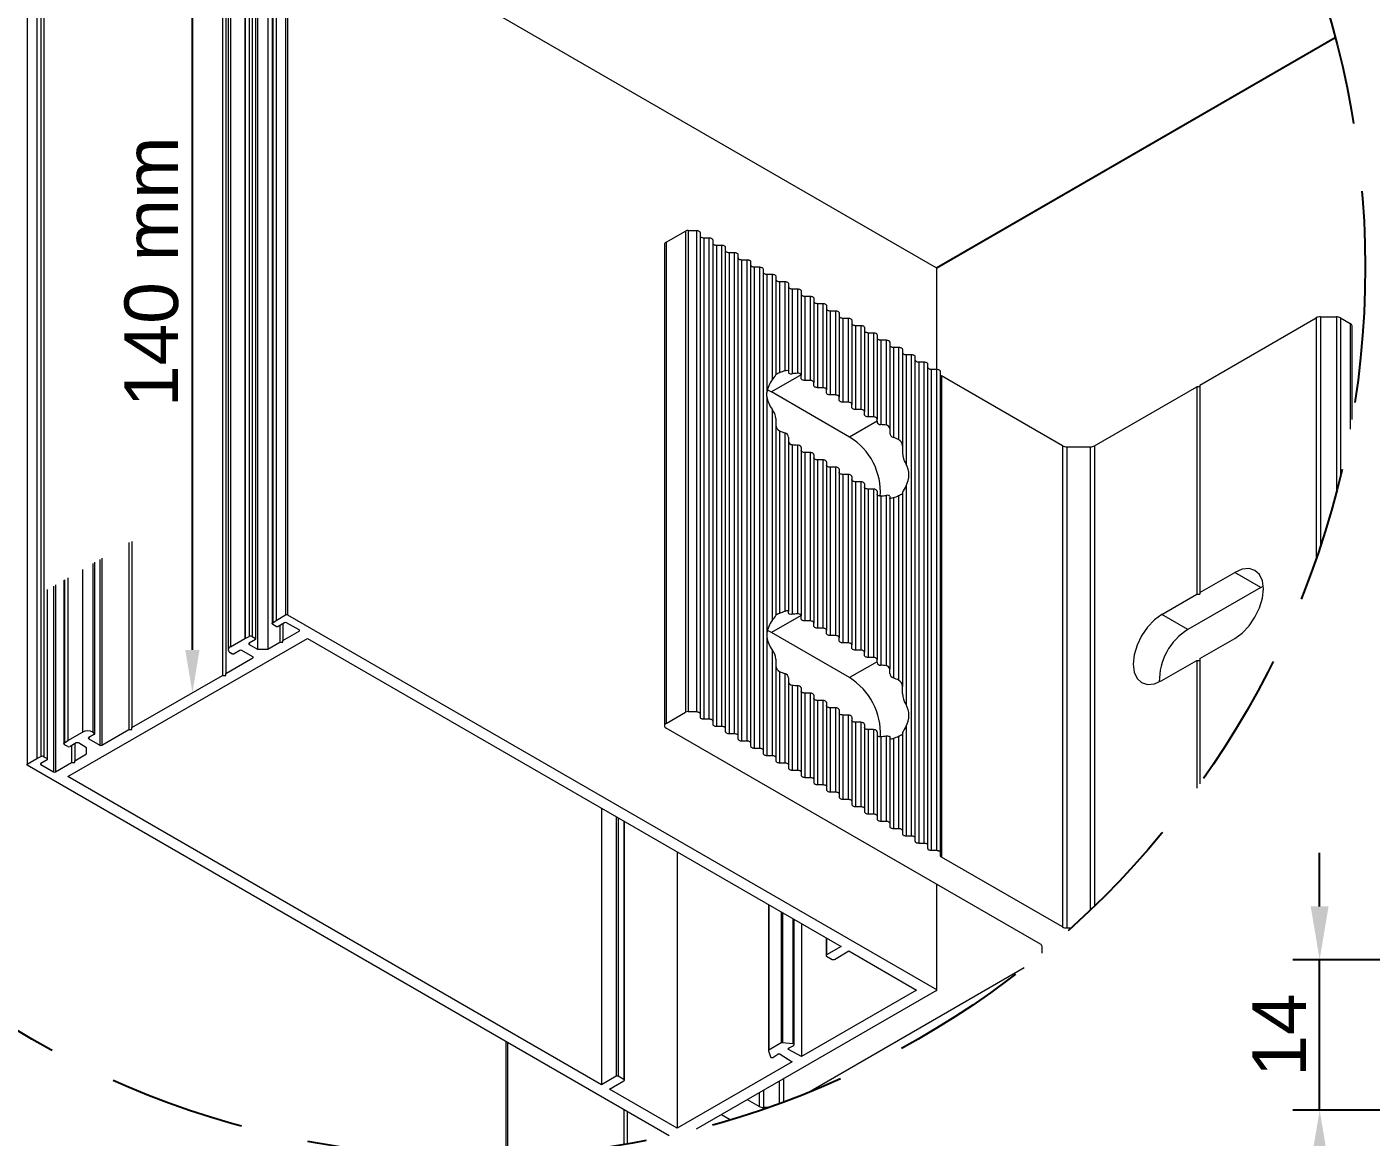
# Model space of a CAD drawing. Header units: millimetres. Extents: x 39 to 459, y 26 to 647.
# Drawn here: x 154.2 to 216.9, y 75.2 to 126.9 of the extents above; entities that cross this region are included whole.
import ezdxf

# ---------------------------------------------------------------- set-up
doc = ezdxf.new("R2010")
doc.units = ezdxf.units.MM
doc.header["$PDSIZE"] = -1
doc.linetypes.add('DASH2', pattern=[19.05, 12.7, -6.35])
doc.layers.add('ANTET', color=7, linetype='Continuous')
doc.dimstyles.new('ISO-25$0', dxfattribs={"dimtxt": 2.5, "dimasz": 2.5, "dimexe": 1.25, "dimexo": 0.625, "dimtad": 1, "dimtxsty": 'Standard', "dimcen": 2.5, "dimadec": 0, "dimazin": 0, "dimtfac": 1, "dimtmove": 0, "dimatfit": 3, "dimfxl": 1, "dimarcsym": 0})

# ---------------------------------------------------------------- blocks, each defined once
blk = doc.blocks.new('*D12')
at = {"layer": 'ANTET', "color": 0, "lineweight": -2}
for p, q in [((214.452, 85.94), (214.452, 88.44)), ((220.952, 83.44), (213.202, 83.44)), ((214.452, 76.44), (214.452, 83.44)), ((230.644, 76.44), (213.202, 76.44)), ((214.452, 73.94), (214.452, 71.44))]:
    blk.add_line(p, q, dxfattribs=at)
at = {"layer": 'ANTET', "color": 0}
for points in [[(214.035, 85.94), (214.868, 85.94), (214.452, 83.44)], [(214.868, 73.94), (214.035, 73.94), (214.452, 76.44)]]:
    blk.add_solid(points, dxfattribs=at)
at = {"layer": 'Defpoints', "color": 0}
for p in [(214.452, 83.44), (221.577, 83.44), (231.269, 76.44)]:
    blk.add_point(p, dxfattribs=at)
at = {"layer": 'ANTET', "color": 0, "insert": (212.572, 79.94), "char_height": 2.5, "attachment_point": 5, "rotation": 90}
blk.add_mtext('{\\fArial|b0|i0|c0|p0;14}', dxfattribs=at)
blk = doc.blocks.new('*D13')
at = {"layer": 'ANTET', "color": 0, "lineweight": -2}
for p, q in [((161.897, 135.123), (161.912, 135.123)), ((161.912, 97.893), (161.912, 133.123)), ((161.912, 95.893), (161.912, 95.893))]:
    blk.add_line(p, q, dxfattribs=at)
at = {"layer": 'ANTET', "color": 0}
for points in [[(162.246, 133.123), (161.579, 133.123), (161.912, 135.123)], [(161.579, 97.893), (162.246, 97.893), (161.912, 95.893)]]:
    blk.add_solid(points, dxfattribs=at)
at = {"layer": 'Defpoints', "color": 0}
for p in [(161.897, 135.123), (161.912, 135.123), (161.912, 95.893)]:
    blk.add_point(p, dxfattribs=at)
at = {"layer": 'ANTET', "color": 0, "insert": (160.011, 115.508), "char_height": 2.5, "attachment_point": 5, "rotation": 90}
blk.add_mtext('{\\fArial|b0|i0|c0|p0;140 mm}', dxfattribs=at)

msp = doc.modelspace()

# ---------------------------------------------------------------- linework, layer by layer
at = {"color": 7, "linetype": 'Continuous', "lineweight": 15}
for p, q in [((163.317, 155.525), (163.317, 96.704)), ((163.463, 155.568), (163.463, 96.788)), ((163.581, 155.602), (163.581, 97.895)), ((163.681, 155.631), (163.681, 98.035)), ((154.654, 151.849), (154.654, 92.824)), ((154.658, 151.852), (154.658, 92.827)), ((154.845, 151.957), (154.845, 92.917)), ((154.984, 152.034), (154.984, 92.914)), ((154.217, 151.598), (154.217, 92.572)), ((164.866, 98.399), (164.866, 139.77)), ((164.943, 139.813), (164.943, 97.923)), ((165.428, 139.58), (165.428, 97.923)), ((165.632, 139.321), (165.632, 99.119)), ((166.351, 133.152), (196.588, 115.7)), ((196.623, 115.697), (215.181, 126.408)), ((183.993, 116.887), (184.891, 117.405)), ((184.891, 117.405), (184.891, 94.984)), ((185.013, 117.434), (185.013, 95.013)), ((185.013, 117.434), (185.401, 117.434)), ((185.401, 117.434), (185.401, 95.013)), ((185.573, 117.335), (185.573, 94.914)), ((183.913, 116.775), (183.913, 94.353)), ((183.993, 116.887), (183.993, 94.465)), ((185.744, 117.094), (185.744, 94.672)), ((185.744, 117.094), (185.99, 117.094)), ((185.99, 117.094), (185.99, 94.672)), ((186.162, 116.995), (186.162, 94.573)), ((186.334, 116.754), (186.334, 94.332)), ((186.334, 116.754), (186.58, 116.754)), ((186.58, 116.754), (186.58, 94.332)), ((186.751, 116.655), (186.751, 94.233)), ((186.923, 116.414), (186.923, 93.992)), ((186.923, 116.414), (187.169, 116.414)), ((187.169, 116.414), (187.169, 93.992)), ((187.341, 116.315), (187.341, 93.893)), ((187.512, 116.074), (187.512, 93.652)), ((187.512, 116.074), (187.758, 116.074)), ((187.758, 116.074), (187.758, 93.652)), ((187.93, 115.975), (187.93, 93.553)), ((188.101, 115.734), (188.101, 93.312)), ((188.101, 115.734), (188.348, 115.734)), ((188.348, 115.734), (188.348, 93.312)), ((188.519, 115.635), (188.519, 93.213)), ((188.691, 115.394), (188.691, 109.885)), ((188.691, 115.394), (188.937, 115.394)), ((188.937, 115.394), (188.937, 110.471)), ((189.109, 115.294), (189.109, 110.707)), ((196.609, 110.972), (196.609, 115.694)), ((189.28, 115.053), (189.28, 110.801)), ((189.28, 115.053), (189.526, 115.053)), ((189.526, 115.053), (189.526, 110.895)), ((189.698, 114.954), (189.698, 110.897)), ((189.869, 114.713), (189.869, 110.759)), ((189.869, 114.713), (190.116, 114.713)), ((190.116, 114.713), (190.116, 110.78)), ((190.287, 114.614), (190.287, 110.69)), ((190.459, 114.373), (190.459, 110.449)), ((190.459, 114.373), (190.705, 114.373)), ((190.705, 114.373), (190.705, 110.449)), ((190.877, 114.274), (190.877, 110.35)), ((191.048, 114.033), (191.048, 110.109)), ((191.048, 114.033), (191.294, 114.033)), ((191.294, 114.033), (191.294, 110.109)), ((191.466, 113.934), (191.466, 110.01)), ((191.637, 113.693), (191.637, 109.769)), ((191.637, 113.693), (191.884, 113.693)), ((191.884, 113.693), (191.884, 109.769)), ((192.055, 113.594), (192.055, 109.67)), ((214.491, 113.414), (214.491, 102.753)), ((214.491, 113.414), (215.234, 113.414)), ((215.234, 113.414), (215.234, 105.274)), ((192.227, 113.353), (192.227, 109.429)), ((192.227, 113.353), (192.473, 113.353)), ((192.473, 113.353), (192.473, 109.429)), ((192.645, 113.254), (192.645, 109.33)), ((192.816, 113.013), (192.816, 109.089)), ((192.816, 113.013), (193.062, 113.013)), ((193.062, 113.013), (193.062, 109.089)), ((193.234, 112.914), (193.234, 108.99)), ((208.868, 110.234), (214.296, 113.367)), ((214.296, 113.367), (214.296, 102.178)), ((215.428, 113.367), (215.428, 106.049)), ((215.428, 113.367), (215.881, 113.105)), ((215.881, 113.105), (215.881, 108.182)), ((215.962, 108.63), (215.962, 112.993)), ((193.405, 112.673), (193.405, 108.749)), ((193.405, 112.673), (193.652, 112.673)), ((193.652, 112.673), (193.652, 108.749)), ((193.823, 112.573), (193.823, 108.65)), ((193.995, 112.332), (193.995, 108.391)), ((193.995, 112.332), (194.241, 112.332)), ((194.241, 112.332), (194.241, 108.364)), ((194.413, 112.233), (194.413, 108.205)), ((194.584, 111.992), (194.584, 107.792)), ((194.584, 111.992), (194.83, 111.992)), ((194.83, 111.992), (194.83, 107.688)), ((195.002, 111.893), (195.002, 107.397)), ((195.173, 111.652), (195.173, 106.552)), ((195.173, 111.652), (195.42, 111.652)), ((195.42, 111.652), (195.42, 89.23)), ((195.591, 111.553), (195.591, 89.131)), ((195.763, 111.312), (195.763, 88.89)), ((195.763, 111.312), (196.009, 111.312)), ((196.009, 111.312), (196.009, 88.89)), ((196.181, 111.213), (196.181, 88.791)), ((196.352, 110.972), (196.352, 88.55)), ((196.352, 110.972), (196.598, 110.972)), ((196.598, 110.972), (196.598, 88.55)), ((190.283, 110.711), (188.896, 109.91)), ((190.287, 110.548), (190.287, 110.69)), ((190.705, 110.449), (190.459, 110.449)), ((190.877, 110.208), (190.877, 110.35)), ((196.77, 110.873), (196.77, 88.451)), ((196.82, 110.661), (196.82, 88.239)), ((202.471, 107.399), (196.82, 110.661)), ((188.691, 109.692), (188.691, 98.674)), ((188.71, 110.003), (188.896, 109.91)), ((192.536, 107.809), (188.896, 109.91)), ((191.294, 110.109), (191.048, 110.109)), ((191.466, 109.868), (191.466, 110.01)), ((191.884, 109.769), (191.637, 109.769)), ((192.055, 109.528), (192.055, 109.67)), ((203.956, 107.399), (208.722, 110.15)), ((208.722, 110.15), (208.722, 100.481)), ((208.868, 110.15), (208.722, 110.15)), ((208.868, 110.234), (208.868, 100.565)), ((188.937, 109.105), (188.937, 99.26)), ((192.473, 109.429), (192.227, 109.429)), ((192.645, 109.188), (192.645, 109.33)), ((193.062, 109.089), (192.816, 109.089)), ((189.109, 108.671), (189.109, 99.496)), ((193.823, 108.552), (192.536, 107.809)), ((193.234, 108.848), (193.234, 108.99)), ((193.652, 108.749), (193.405, 108.749)), ((193.823, 108.552), (193.823, 108.65)), ((189.28, 108.095), (189.28, 99.59)), ((189.526, 108.001), (189.526, 99.685)), ((189.698, 107.801), (189.698, 99.686)), ((194.413, 108.205), (194.413, 108.003)), ((189.869, 107.456), (189.869, 99.548)), ((190.116, 107.435), (190.116, 99.569)), ((190.287, 107.327), (190.287, 99.48)), ((202.471, 107.399), (202.471, 84.978)), ((202.665, 107.353), (202.665, 84.931)), ((202.665, 107.353), (203.762, 107.353)), ((203.762, 107.353), (203.762, 85.756)), ((203.956, 107.399), (203.956, 85.942)), ((190.459, 107.086), (190.459, 99.238)), ((190.705, 107.086), (190.459, 107.086)), ((190.705, 107.086), (190.705, 99.238)), ((190.877, 106.987), (190.877, 99.139)), ((191.048, 106.746), (191.048, 98.898)), ((191.294, 106.746), (191.048, 106.746)), ((191.294, 106.746), (191.294, 98.898)), ((191.466, 106.647), (191.466, 98.799)), ((191.637, 106.406), (191.637, 98.558)), ((191.884, 106.406), (191.637, 106.406)), ((191.884, 106.406), (191.884, 98.558)), ((192.055, 106.307), (192.055, 98.459)), ((192.227, 106.066), (192.227, 98.218)), ((192.473, 106.066), (192.227, 106.066)), ((192.473, 106.066), (192.473, 98.218)), ((192.645, 105.967), (192.645, 98.119)), ((192.816, 105.726), (192.816, 97.878)), ((193.062, 105.726), (192.816, 105.726)), ((193.062, 105.726), (193.062, 97.878)), ((193.234, 105.627), (193.234, 97.779)), ((193.405, 105.385), (193.405, 97.538)), ((193.652, 105.385), (193.405, 105.385)), ((193.652, 105.385), (193.652, 97.538)), ((193.823, 105.286), (193.823, 97.439)), ((195.173, 105.541), (195.173, 95.341)), ((193.995, 105.063), (193.995, 97.18)), ((194.241, 105.09), (194.241, 97.153)), ((194.413, 105.051), (194.413, 96.994)), ((194.584, 104.981), (194.584, 96.581)), ((194.83, 105.086), (194.83, 96.477)), ((195.002, 105.178), (195.002, 96.187)), ((158.949, 102.891), (158.949, 94.183)), ((159.095, 102.947), (159.095, 94.267)), ((156.789, 101.644), (156.789, 94.057)), ((157.367, 93.987), (157.367, 101.978)), ((208.868, 100.565), (210.494, 101.503)), ((211.707, 100.803), (210.494, 101.503)), ((155.527, 100.916), (155.527, 92.208)), ((155.925, 101.145), (155.925, 93.516)), ((155.949, 101.159), (155.949, 93.554)), ((156.106, 101.25), (156.106, 93.662)), ((156.11, 101.252), (156.11, 93.665)), ((155.139, 100.692), (155.139, 92.824)), ((155.159, 92.796), (155.159, 100.703)), ((155.43, 100.86), (155.43, 92.208)), ((207.096, 99.542), (208.722, 100.481)), ((211.707, 100.803), (208.31, 98.842)), ((208.722, 100.481), (208.868, 100.481)), ((208.868, 100.565), (208.868, 100.481)), ((211.707, 100.803), (211.824, 100.864)), ((165.656, 99.157), (165.813, 99.265)), ((165.817, 98.987), (165.662, 99.077)), ((165.817, 99.267), (166.254, 99.519)), ((166.205, 99.155), (165.914, 98.987)), ((165.987, 99.029), (165.987, 98.245)), ((166.132, 99.113), (166.132, 98.329)), ((166.885, 98.819), (166.302, 99.155)), ((166.351, 99.519), (196.588, 82.068)), ((190.283, 99.5), (188.896, 98.699)), ((190.287, 99.338), (190.287, 99.48)), ((190.705, 99.238), (190.459, 99.238)), ((190.877, 98.997), (190.877, 99.139)), ((208.31, 98.842), (207.096, 99.542)), ((156.11, 91.984), (167.273, 98.427)), ((163.681, 98.035), (164.361, 98.427)), ((164.365, 98.429), (164.552, 98.52)), ((164.846, 98.371), (164.555, 98.203)), ((164.691, 98.516), (164.846, 98.427)), ((166.132, 98.329), (166.885, 98.763)), ((167.273, 98.427), (192.147, 84.071)), ((188.691, 98.481), (188.691, 92.972)), ((188.896, 98.699), (188.71, 98.792)), ((192.536, 96.598), (188.896, 98.699)), ((191.294, 98.898), (191.048, 98.898)), ((191.466, 98.657), (191.466, 98.799)), ((191.884, 98.558), (191.637, 98.558)), ((192.055, 98.317), (192.055, 98.459)), ((208.868, 97.482), (210.494, 98.42)), ((163.754, 97.713), (163.681, 97.755)), ((164.118, 97.867), (163.851, 97.713)), ((164.725, 97.572), (164.215, 97.867)), ((164.555, 98.147), (164.943, 97.923)), ((164.943, 97.923), (165.428, 97.923)), ((165.428, 97.923), (165.987, 98.245)), ((165.987, 98.245), (166.132, 98.245)), ((166.132, 98.245), (166.132, 98.329)), ((188.937, 97.894), (188.937, 92.972)), ((192.473, 98.218), (192.227, 98.218)), ((192.645, 97.977), (192.645, 98.119)), ((193.062, 97.878), (192.816, 97.878)), ((193.234, 97.637), (193.234, 97.779)), ((163.463, 96.788), (164.725, 97.516)), ((189.109, 97.46), (189.109, 92.873)), ((193.823, 97.341), (192.536, 96.598)), ((193.652, 97.538), (193.405, 97.538)), ((193.823, 97.341), (193.823, 97.439)), ((207.096, 96.459), (208.722, 97.398)), ((208.722, 97.398), (208.722, 91.451)), ((208.722, 97.398), (208.868, 97.398)), ((208.868, 97.482), (208.868, 91.654)), ((159.095, 94.267), (163.317, 96.704)), ((163.317, 96.704), (163.463, 96.704)), ((163.463, 96.704), (163.463, 96.788)), ((189.28, 96.884), (189.28, 92.632)), ((189.526, 96.79), (189.526, 92.632)), ((189.698, 96.591), (189.698, 92.533)), ((194.413, 96.792), (194.413, 96.994)), ((189.869, 96.246), (189.869, 92.292)), ((190.116, 96.225), (190.116, 92.292)), ((190.287, 96.116), (190.287, 92.193)), ((190.459, 95.875), (190.459, 91.951)), ((190.705, 95.875), (190.459, 95.875)), ((190.705, 95.875), (190.705, 91.951)), ((190.877, 95.776), (190.877, 91.852)), ((191.048, 95.535), (191.048, 91.611)), ((191.294, 95.535), (191.048, 95.535)), ((191.294, 95.535), (191.294, 91.611)), ((191.466, 95.436), (191.466, 91.512)), ((183.993, 94.465), (184.891, 94.984)), ((185.013, 95.013), (185.401, 95.013)), ((185.573, 94.914), (185.573, 94.771)), ((185.744, 94.672), (185.99, 94.672)), ((191.637, 95.195), (191.637, 91.271)), ((191.884, 95.195), (191.637, 95.195)), ((191.884, 95.195), (191.884, 91.271)), ((192.055, 95.096), (192.055, 91.172)), ((192.227, 94.855), (192.227, 90.931)), ((192.473, 94.855), (192.227, 94.855)), ((192.473, 94.855), (192.473, 90.931)), ((192.645, 94.756), (192.645, 90.832)), ((156.11, 93.665), (156.789, 94.057)), ((157.274, 94.057), (157.347, 94.015)), ((157.687, 93.455), (158.949, 94.183)), ((158.949, 94.183), (159.095, 94.183)), ((159.095, 94.183), (159.095, 94.267)), ((201.434, 84.175), (183.993, 94.241)), ((186.162, 94.573), (186.162, 94.431)), ((186.334, 94.332), (186.58, 94.332)), ((186.751, 94.233), (186.751, 94.091)), ((186.923, 93.992), (187.169, 93.992)), ((192.816, 94.515), (192.816, 90.591)), ((193.062, 94.515), (192.816, 94.515)), ((193.062, 94.515), (193.062, 90.591)), ((193.234, 94.416), (193.234, 90.492)), ((193.405, 94.175), (193.405, 90.251)), ((193.652, 94.175), (193.405, 94.175)), ((193.652, 94.175), (193.652, 90.251)), ((193.823, 94.076), (193.823, 90.152)), ((195.173, 94.33), (195.173, 89.23)), ((155.949, 93.554), (156.106, 93.662)), ((156.11, 93.385), (155.955, 93.474)), ((156.498, 93.553), (156.207, 93.385)), ((156.279, 93.427), (156.279, 92.642)), ((156.425, 93.511), (156.425, 92.726)), ((156.983, 93.329), (156.595, 93.553)), ((157.347, 93.959), (157.08, 93.805)), ((157.08, 93.749), (157.59, 93.455)), ((187.341, 93.893), (187.341, 93.751)), ((187.512, 93.652), (187.758, 93.652)), ((187.93, 93.553), (187.93, 93.411)), ((193.995, 93.852), (193.995, 89.911)), ((194.241, 93.879), (194.241, 89.911)), ((194.413, 93.84), (194.413, 89.812)), ((194.584, 93.77), (194.584, 89.571)), ((194.83, 93.875), (194.83, 89.571)), ((195.002, 93.967), (195.002, 89.472)), ((154.217, 92.572), (154.654, 92.824)), ((154.658, 92.827), (154.845, 92.917)), ((155.139, 92.768), (154.848, 92.6)), ((154.984, 92.914), (155.139, 92.824)), ((156.425, 92.726), (156.983, 93.049)), ((156.983, 93.049), (156.983, 93.329)), ((188.101, 93.312), (188.348, 93.312)), ((188.519, 93.213), (188.519, 93.071)), ((188.691, 92.972), (188.937, 92.972)), ((189.109, 92.873), (189.109, 92.731)), ((184.134, 75.249), (154.217, 92.516)), ((154.848, 92.544), (155.43, 92.208)), ((155.527, 92.208), (156.279, 92.642)), ((156.279, 92.642), (156.425, 92.642)), ((156.425, 92.642), (156.425, 92.726)), ((189.28, 92.632), (189.526, 92.632)), ((189.698, 92.533), (189.698, 92.391)), ((189.869, 92.292), (190.116, 92.292)), ((190.287, 92.193), (190.287, 92.05)), ((180.984, 77.628), (156.11, 91.984)), ((190.459, 91.951), (190.705, 91.951)), ((190.877, 91.852), (190.877, 91.71)), ((191.048, 91.611), (191.294, 91.611)), ((191.466, 91.512), (191.466, 91.37)), ((191.637, 91.271), (191.884, 91.271)), ((192.055, 91.172), (192.055, 91.03)), ((192.227, 90.931), (192.473, 90.931)), ((180.984, 90.513), (180.984, 77.628)), ((192.645, 90.832), (192.645, 90.69)), ((192.816, 90.591), (193.062, 90.591)), ((193.234, 90.492), (193.234, 90.35)), ((193.405, 90.251), (193.652, 90.251)), ((182.048, 77.838), (182.048, 89.9)), ((193.823, 90.152), (193.823, 90.01)), ((193.995, 89.911), (194.241, 89.911)), ((194.413, 89.812), (194.413, 89.67)), ((194.584, 89.571), (194.83, 89.571)), ((195.002, 89.472), (195.002, 89.329)), ((195.173, 89.23), (195.42, 89.23)), ((195.591, 89.131), (195.591, 88.989)), ((184.503, 88.483), (184.503, 75.597)), ((195.763, 88.89), (196.009, 88.89)), ((196.181, 88.791), (196.181, 88.649)), ((196.352, 88.55), (196.598, 88.55)), ((196.77, 88.451), (196.77, 88.309)), ((202.471, 84.978), (196.82, 88.239)), ((196.609, 82.04), (196.609, 86.961)), ((188.756, 86.028), (188.756, 79.212)), ((189.959, 79.491), (189.959, 85.334)), ((190.299, 85.137), (190.299, 78.942)), ((202.665, 84.931), (202.874, 84.931)), ((191.448, 84.474), (191.448, 83.65)), ((192.147, 84.071), (191.468, 83.678)), ((201.515, 83.757), (201.515, 84.063)), ((191.468, 83.622), (191.735, 83.468)), ((191.832, 83.468), (192.511, 83.861)), ((192.511, 83.861), (195.666, 82.04)), ((190.55, 77.24), (200.686, 83.09)), ((196.588, 82.012), (185.396, 75.552)), ((195.666, 82.04), (190.299, 78.942)), ((176.519, 79.645), (176.519, 74.276)), ((189.354, 79.573), (188.776, 79.24)), ((189.904, 79.529), (189.416, 79.584)), ((188.758, 79.204), (188.852, 78.923)), ((188.97, 78.903), (189.201, 79.046)), ((189.301, 79.046), (189.87, 78.694)), ((189.69, 79.328), (189.937, 79.462)), ((190.299, 78.942), (189.69, 79.27)), ((189.87, 78.694), (184.503, 75.597)), ((181.664, 78.02), (180.984, 77.628)), ((181.348, 77.418), (182.028, 77.81)), ((182.028, 77.866), (181.761, 78.02)), ((184.503, 75.597), (181.348, 77.418)), ((182.028, 76.465), (182.028, 74.836)), ((188.33, 76.612), (187.781, 76.929)), ((188.751, 76.566), (188.524, 76.566)), ((182.173, 76.381), (182.173, 74.861)), ((186.94, 76.014), (186.568, 76.228))]:
    msp.add_line(p, q, dxfattribs=at)
at = {"color": 8, "linetype": 'Continuous', "lineweight": 15}
for p, q in [((164.361, 140.466), (164.361, 98.427)), ((164.365, 140.464), (164.365, 98.429)), ((164.552, 140.214), (164.552, 98.52)), ((164.691, 139.973), (164.691, 98.516)), ((164.846, 139.77), (164.846, 98.427)), ((165.656, 139.328), (165.656, 99.157)), ((165.813, 139.36), (165.813, 99.265)), ((165.817, 139.356), (165.817, 99.267)), ((166.254, 139.061), (166.254, 99.519)), ((166.351, 133.152), (166.351, 99.519)), ((215.176, 126.428), (196.588, 115.7)), ((196.588, 115.7), (196.588, 110.972)), ((157.687, 102.162), (157.687, 93.455)), ((157.274, 101.924), (157.274, 94.057)), ((157.347, 101.966), (157.347, 94.015)), ((157.59, 102.106), (157.59, 93.455)), ((166.885, 98.819), (166.885, 98.763)), ((164.555, 98.203), (164.555, 98.147)), ((164.725, 97.572), (164.725, 97.516)), ((157.08, 93.805), (157.08, 93.749)), ((154.848, 92.6), (154.848, 92.544)), ((181.664, 90.121), (181.664, 78.02)), ((181.761, 90.065), (181.761, 78.02)), ((182.028, 89.911), (182.028, 77.866)), ((196.588, 86.972), (196.588, 82.068)), ((188.776, 86.016), (188.776, 79.24)), ((189.354, 85.683), (189.354, 79.573)), ((189.416, 85.647), (189.416, 79.584)), ((189.904, 85.366), (189.904, 79.529)), ((191.468, 84.463), (191.468, 83.678)), ((176.599, 79.598), (176.599, 74.278)), ((189.69, 79.328), (189.69, 79.27)), ((189.267, 77.786), (189.267, 76.75)), ((189.461, 77.898), (189.461, 76.821)), ((188.33, 77.245), (188.33, 76.612)), ((188.524, 77.357), (188.524, 76.566)), ((186.94, 76.014), (186.94, 75.98))]:
    msp.add_line(p, q, dxfattribs=at)
at = {"color": 7, "linetype": 'Continuous', "lineweight": 15, "flags": 128}
for points in [[(185.401, 117.434), (185.434, 117.432), (185.467, 117.427), (185.496, 117.418), (185.522, 117.405), (185.544, 117.39), (185.56, 117.373), (185.569, 117.355), (185.573, 117.335)], [(185.573, 117.193), (185.576, 117.174), (185.586, 117.155), (185.601, 117.138), (185.623, 117.123), (185.649, 117.111), (185.678, 117.102), (185.711, 117.096), (185.744, 117.094)], [(185.99, 117.094), (186.024, 117.092), (186.056, 117.087), (186.086, 117.077), (186.112, 117.065), (186.133, 117.05), (186.149, 117.033), (186.159, 117.014), (186.162, 116.995)], [(186.162, 116.853), (186.165, 116.834), (186.175, 116.815), (186.191, 116.798), (186.212, 116.783), (186.238, 116.771), (186.268, 116.762), (186.3, 116.756), (186.334, 116.754)], [(186.58, 116.754), (186.613, 116.752), (186.645, 116.747), (186.675, 116.737), (186.701, 116.725), (186.722, 116.71), (186.738, 116.693), (186.748, 116.674), (186.751, 116.655)], [(186.751, 116.513), (186.755, 116.494), (186.764, 116.475), (186.78, 116.458), (186.801, 116.443), (186.828, 116.431), (186.857, 116.421), (186.889, 116.416), (186.923, 116.414)], [(187.169, 116.414), (187.202, 116.412), (187.235, 116.406), (187.264, 116.397), (187.29, 116.385), (187.312, 116.37), (187.328, 116.353), (187.337, 116.334), (187.341, 116.315)], [(187.341, 116.173), (187.344, 116.154), (187.354, 116.135), (187.369, 116.118), (187.391, 116.103), (187.417, 116.09), (187.447, 116.081), (187.479, 116.076), (187.512, 116.074)], [(187.758, 116.074), (187.792, 116.072), (187.824, 116.066), (187.854, 116.057), (187.88, 116.045), (187.901, 116.03), (187.917, 116.013), (187.927, 115.994), (187.93, 115.975)], [(187.93, 115.833), (187.933, 115.813), (187.943, 115.795), (187.959, 115.778), (187.98, 115.763), (188.006, 115.75), (188.036, 115.741), (188.068, 115.736), (188.101, 115.734)], [(188.348, 115.734), (188.381, 115.732), (188.413, 115.726), (188.443, 115.717), (188.469, 115.705), (188.49, 115.69), (188.506, 115.673), (188.516, 115.654), (188.519, 115.635)], [(188.519, 115.493), (188.522, 115.473), (188.532, 115.455), (188.548, 115.438), (188.569, 115.423), (188.595, 115.41), (188.625, 115.401), (188.657, 115.395), (188.691, 115.394)], [(188.937, 115.394), (188.97, 115.392), (189.003, 115.386), (189.032, 115.377), (189.058, 115.365), (189.08, 115.35), (189.095, 115.332), (189.105, 115.314), (189.109, 115.294)], [(189.109, 115.152), (189.112, 115.133), (189.122, 115.115), (189.137, 115.097), (189.159, 115.082), (189.185, 115.07), (189.214, 115.061), (189.247, 115.055), (189.28, 115.053)], [(189.526, 115.053), (189.56, 115.052), (189.592, 115.046), (189.622, 115.037), (189.648, 115.024), (189.669, 115.009), (189.685, 114.992), (189.695, 114.974), (189.698, 114.954)], [(189.698, 114.812), (189.701, 114.793), (189.711, 114.774), (189.727, 114.757), (189.748, 114.742), (189.774, 114.73), (189.804, 114.721), (189.836, 114.715), (189.869, 114.713)], [(190.116, 114.713), (190.149, 114.711), (190.181, 114.706), (190.211, 114.697), (190.237, 114.684), (190.258, 114.669), (190.274, 114.652), (190.284, 114.634), (190.287, 114.614)], [(190.287, 114.472), (190.291, 114.453), (190.3, 114.434), (190.316, 114.417), (190.337, 114.402), (190.363, 114.39), (190.393, 114.381), (190.425, 114.375), (190.459, 114.373)], [(190.705, 114.373), (190.738, 114.371), (190.771, 114.366), (190.8, 114.356), (190.826, 114.344), (190.848, 114.329), (190.863, 114.312), (190.873, 114.293), (190.877, 114.274)], [(190.877, 114.132), (190.88, 114.113), (190.89, 114.094), (190.905, 114.077), (190.927, 114.062), (190.953, 114.05), (190.982, 114.041), (191.015, 114.035), (191.048, 114.033)], [(191.294, 114.033), (191.328, 114.031), (191.36, 114.025), (191.39, 114.016), (191.416, 114.004), (191.437, 113.989), (191.453, 113.972), (191.463, 113.953), (191.466, 113.934)], [(191.466, 113.792), (191.469, 113.773), (191.479, 113.754), (191.495, 113.737), (191.516, 113.722), (191.542, 113.71), (191.572, 113.7), (191.604, 113.695), (191.637, 113.693)], [(191.884, 113.693), (191.917, 113.691), (191.949, 113.685), (191.979, 113.676), (192.005, 113.664), (192.026, 113.649), (192.042, 113.632), (192.052, 113.613), (192.055, 113.594)], [(192.055, 113.452), (192.058, 113.432), (192.068, 113.414), (192.084, 113.397), (192.105, 113.382), (192.131, 113.369), (192.161, 113.36), (192.193, 113.355), (192.227, 113.353)], [(192.473, 113.353), (192.506, 113.351), (192.539, 113.345), (192.568, 113.336), (192.594, 113.324), (192.616, 113.309), (192.631, 113.292), (192.641, 113.273), (192.645, 113.254)], [(192.645, 113.112), (192.648, 113.092), (192.658, 113.074), (192.673, 113.057), (192.695, 113.042), (192.721, 113.029), (192.75, 113.02), (192.783, 113.015), (192.816, 113.013)], [(193.062, 113.013), (193.096, 113.011), (193.128, 113.005), (193.158, 112.996), (193.184, 112.984), (193.205, 112.969), (193.221, 112.952), (193.231, 112.933), (193.234, 112.914)], [(193.234, 112.772), (193.237, 112.752), (193.247, 112.734), (193.263, 112.717), (193.284, 112.702), (193.31, 112.689), (193.34, 112.68), (193.372, 112.674), (193.405, 112.673)], [(193.652, 112.673), (193.685, 112.671), (193.717, 112.665), (193.747, 112.656), (193.773, 112.644), (193.794, 112.628), (193.81, 112.611), (193.82, 112.593), (193.823, 112.573)], [(193.823, 112.431), (193.826, 112.412), (193.836, 112.394), (193.852, 112.376), (193.873, 112.361), (193.899, 112.349), (193.929, 112.34), (193.961, 112.334), (193.995, 112.332)], [(194.241, 112.332), (194.274, 112.33), (194.307, 112.325), (194.336, 112.316), (194.362, 112.303), (194.384, 112.288), (194.399, 112.271), (194.409, 112.253), (194.413, 112.233)], [(194.413, 112.091), (194.416, 112.072), (194.426, 112.053), (194.441, 112.036), (194.463, 112.021), (194.489, 112.009), (194.518, 112), (194.551, 111.994), (194.584, 111.992)], [(194.83, 111.992), (194.864, 111.99), (194.896, 111.985), (194.926, 111.976), (194.952, 111.963), (194.973, 111.948), (194.989, 111.931), (194.999, 111.913), (195.002, 111.893)], [(195.002, 111.751), (195.005, 111.732), (195.015, 111.713), (195.031, 111.696), (195.052, 111.681), (195.078, 111.669), (195.108, 111.66), (195.14, 111.654), (195.173, 111.652)], [(195.42, 111.652), (195.453, 111.65), (195.485, 111.645), (195.515, 111.635), (195.541, 111.623), (195.562, 111.608), (195.578, 111.591), (195.588, 111.572), (195.591, 111.553)], [(189.526, 110.895), (189.531, 110.897), (189.584, 110.912), (189.637, 110.92), (189.678, 110.917), (189.697, 110.902), (189.698, 110.897)], [(195.591, 111.411), (195.594, 111.392), (195.604, 111.373), (195.62, 111.356), (195.641, 111.341), (195.667, 111.329), (195.697, 111.32), (195.729, 111.314), (195.763, 111.312)], [(196.009, 111.312), (196.042, 111.31), (196.075, 111.304), (196.104, 111.295), (196.13, 111.283), (196.152, 111.268), (196.167, 111.251), (196.177, 111.232), (196.181, 111.213)], [(196.181, 111.071), (196.184, 111.052), (196.194, 111.033), (196.209, 111.016), (196.231, 111.001), (196.257, 110.989), (196.286, 110.979), (196.319, 110.974), (196.352, 110.972)], [(196.598, 110.972), (196.632, 110.97), (196.664, 110.964), (196.694, 110.955), (196.72, 110.943), (196.741, 110.928), (196.757, 110.911), (196.767, 110.892), (196.77, 110.873)], [(189.698, 110.897), (189.698, 110.869), (189.698, 110.839), (189.698, 110.807)], [(189.698, 110.807), (189.698, 110.802), (189.713, 110.782), (189.746, 110.767), (189.794, 110.758), (189.851, 110.758), (189.869, 110.759)], [(190.459, 110.449), (190.425, 110.451), (190.393, 110.457), (190.363, 110.466), (190.337, 110.478), (190.316, 110.493), (190.3, 110.51), (190.291, 110.529), (190.287, 110.548)], [(190.877, 110.35), (190.873, 110.37), (190.863, 110.388), (190.848, 110.405), (190.826, 110.42), (190.8, 110.433), (190.771, 110.442), (190.738, 110.447), (190.705, 110.449)], [(188.691, 109.692), (188.687, 109.839), (188.691, 109.885)], [(191.048, 110.109), (191.015, 110.111), (190.982, 110.117), (190.953, 110.126), (190.927, 110.138), (190.905, 110.153), (190.89, 110.17), (190.88, 110.189), (190.877, 110.208)], [(191.466, 110.01), (191.463, 110.029), (191.453, 110.048), (191.437, 110.065), (191.416, 110.08), (191.39, 110.093), (191.36, 110.102), (191.328, 110.107), (191.294, 110.109)], [(191.637, 109.769), (191.604, 109.771), (191.572, 109.777), (191.542, 109.786), (191.516, 109.798), (191.495, 109.813), (191.479, 109.83), (191.469, 109.849), (191.466, 109.868)], [(192.055, 109.67), (192.052, 109.689), (192.042, 109.708), (192.026, 109.725), (192.005, 109.74), (191.979, 109.752), (191.949, 109.762), (191.917, 109.767), (191.884, 109.769)], [(192.227, 109.429), (192.193, 109.431), (192.161, 109.436), (192.131, 109.446), (192.105, 109.458), (192.084, 109.473), (192.068, 109.49), (192.058, 109.509), (192.055, 109.528)], [(192.645, 109.33), (192.641, 109.349), (192.631, 109.368), (192.616, 109.385), (192.594, 109.4), (192.568, 109.412), (192.539, 109.421), (192.506, 109.427), (192.473, 109.429)], [(192.816, 109.089), (192.783, 109.091), (192.75, 109.096), (192.721, 109.106), (192.695, 109.118), (192.673, 109.133), (192.658, 109.15), (192.648, 109.169), (192.645, 109.188)], [(193.234, 108.99), (193.231, 109.009), (193.221, 109.028), (193.205, 109.045), (193.184, 109.06), (193.158, 109.072), (193.128, 109.081), (193.096, 109.087), (193.062, 109.089)], [(193.405, 108.749), (193.372, 108.751), (193.34, 108.756), (193.31, 108.765), (193.284, 108.778), (193.263, 108.793), (193.247, 108.81), (193.237, 108.828), (193.234, 108.848)], [(193.823, 108.65), (193.82, 108.669), (193.81, 108.688), (193.794, 108.705), (193.773, 108.72), (193.747, 108.732), (193.717, 108.741), (193.685, 108.747), (193.652, 108.749)], [(193.823, 108.552), (193.823, 108.53), (193.823, 108.507)], [(190.459, 107.086), (190.425, 107.088), (190.393, 107.094), (190.363, 107.103), (190.337, 107.115), (190.316, 107.13), (190.3, 107.147), (190.291, 107.166), (190.287, 107.185)], [(195.002, 107.397), (195.002, 107.287), (195.002, 107.178), (195.002, 107.069)], [(190.877, 106.987), (190.873, 107.006), (190.863, 107.025), (190.848, 107.042), (190.826, 107.057), (190.8, 107.069), (190.771, 107.079), (190.738, 107.084), (190.705, 107.086)], [(191.048, 106.746), (191.015, 106.748), (190.982, 106.754), (190.953, 106.763), (190.927, 106.775), (190.905, 106.79), (190.89, 106.807), (190.88, 106.826), (190.877, 106.845)], [(191.466, 106.647), (191.463, 106.666), (191.453, 106.685), (191.437, 106.702), (191.416, 106.717), (191.39, 106.729), (191.36, 106.738), (191.328, 106.744), (191.294, 106.746)], [(191.637, 106.406), (191.604, 106.408), (191.572, 106.413), (191.542, 106.423), (191.516, 106.435), (191.495, 106.45), (191.479, 106.467), (191.469, 106.486), (191.466, 106.505)], [(192.055, 106.307), (192.052, 106.326), (192.042, 106.345), (192.026, 106.362), (192.005, 106.377), (191.979, 106.389), (191.949, 106.398), (191.917, 106.404), (191.884, 106.406)], [(192.227, 106.066), (192.193, 106.068), (192.161, 106.073), (192.131, 106.082), (192.105, 106.095), (192.084, 106.11), (192.068, 106.127), (192.058, 106.145), (192.055, 106.165)], [(192.645, 105.967), (192.641, 105.986), (192.631, 106.005), (192.616, 106.022), (192.594, 106.037), (192.568, 106.049), (192.539, 106.058), (192.506, 106.064), (192.473, 106.066)], [(192.816, 105.726), (192.783, 105.727), (192.75, 105.733), (192.721, 105.742), (192.695, 105.755), (192.673, 105.77), (192.658, 105.787), (192.648, 105.805), (192.645, 105.825)], [(193.234, 105.627), (193.231, 105.646), (193.221, 105.664), (193.205, 105.682), (193.184, 105.697), (193.158, 105.709), (193.128, 105.718), (193.096, 105.724), (193.062, 105.726)], [(193.405, 105.385), (193.372, 105.387), (193.34, 105.393), (193.31, 105.402), (193.284, 105.414), (193.263, 105.429), (193.247, 105.447), (193.237, 105.465), (193.234, 105.484)], [(193.823, 105.286), (193.82, 105.306), (193.81, 105.324), (193.794, 105.341), (193.773, 105.356), (193.747, 105.369), (193.717, 105.378), (193.685, 105.384), (193.652, 105.385)], [(193.995, 105.063), (193.958, 105.062), (193.904, 105.069), (193.861, 105.087), (193.833, 105.114), (193.823, 105.145)], [(194.413, 105.051), (194.41, 105.061), (194.391, 105.078), (194.353, 105.089), (194.301, 105.094), (194.242, 105.09), (194.241, 105.09)], [(194.584, 104.981), (194.57, 104.976), (194.516, 104.959), (194.464, 104.95), (194.426, 104.953), (194.413, 104.968), (194.413, 104.969)], [(210.494, 98.42), (210.839, 98.672), (211.161, 99.012), (211.438, 99.416), (211.65, 99.858), (211.783, 100.307), (211.829, 100.732), (211.783, 101.105), (211.65, 101.4), (211.438, 101.596), (211.161, 101.682), (210.839, 101.65), (210.494, 101.503)], [(189.698, 99.686), (189.696, 99.694), (189.678, 99.706), (189.643, 99.71), (189.591, 99.703), (189.526, 99.685)], [(189.698, 99.597), (189.698, 99.628), (189.698, 99.658), (189.698, 99.686)], [(165.662, 99.077), (165.65, 99.085), (165.64, 99.095), (165.634, 99.105), (165.632, 99.116), (165.633, 99.127), (165.637, 99.138), (165.645, 99.148), (165.656, 99.157)], [(189.28, 99.59), (189.27, 99.586), (189.219, 99.565), (189.169, 99.545), (189.128, 99.527), (189.109, 99.518), (189.109, 99.518)], [(189.869, 99.548), (189.834, 99.546), (189.781, 99.549), (189.737, 99.559), (189.708, 99.575), (189.698, 99.597)], [(190.459, 99.238), (190.425, 99.24), (190.393, 99.246), (190.363, 99.255), (190.337, 99.267), (190.316, 99.283), (190.3, 99.3), (190.291, 99.318), (190.287, 99.338)], [(190.877, 99.139), (190.873, 99.159), (190.863, 99.177), (190.848, 99.194), (190.826, 99.209), (190.8, 99.222), (190.771, 99.231), (190.738, 99.237), (190.705, 99.238)], [(191.048, 98.898), (191.015, 98.9), (190.982, 98.906), (190.953, 98.915), (190.927, 98.927), (190.905, 98.942), (190.89, 98.96), (190.88, 98.978), (190.877, 98.997)], [(207.096, 99.542), (206.751, 99.29), (206.429, 98.951), (206.153, 98.546), (205.941, 98.104), (205.807, 97.656), (205.762, 97.231), (205.807, 96.858), (205.941, 96.563), (206.153, 96.366), (206.429, 96.281), (206.751, 96.313), (207.096, 96.459)], [(188.691, 98.674), (188.689, 98.65), (188.691, 98.481)], [(191.466, 98.799), (191.463, 98.819), (191.453, 98.837), (191.437, 98.854), (191.416, 98.869), (191.39, 98.882), (191.36, 98.891), (191.328, 98.896), (191.294, 98.898)], [(191.637, 98.558), (191.604, 98.56), (191.572, 98.566), (191.542, 98.575), (191.516, 98.587), (191.495, 98.602), (191.479, 98.619), (191.469, 98.638), (191.466, 98.657)], [(192.055, 98.459), (192.052, 98.479), (192.042, 98.497), (192.026, 98.514), (192.005, 98.529), (191.979, 98.542), (191.949, 98.551), (191.917, 98.556), (191.884, 98.558)], [(192.227, 98.218), (192.193, 98.22), (192.161, 98.226), (192.131, 98.235), (192.105, 98.247), (192.084, 98.262), (192.068, 98.279), (192.058, 98.298), (192.055, 98.317)], [(192.645, 98.119), (192.641, 98.138), (192.631, 98.157), (192.616, 98.174), (192.594, 98.189), (192.568, 98.201), (192.539, 98.211), (192.506, 98.216), (192.473, 98.218)], [(192.816, 97.878), (192.783, 97.88), (192.75, 97.886), (192.721, 97.895), (192.695, 97.907), (192.673, 97.922), (192.658, 97.939), (192.648, 97.958), (192.645, 97.977)], [(193.234, 97.779), (193.231, 97.798), (193.221, 97.817), (193.205, 97.834), (193.184, 97.849), (193.158, 97.861), (193.128, 97.87), (193.096, 97.876), (193.062, 97.878)], [(193.405, 97.538), (193.372, 97.54), (193.34, 97.545), (193.31, 97.555), (193.284, 97.567), (193.263, 97.582), (193.247, 97.599), (193.237, 97.618), (193.234, 97.637)], [(193.823, 97.439), (193.82, 97.458), (193.81, 97.477), (193.794, 97.494), (193.773, 97.509), (193.747, 97.521), (193.717, 97.53), (193.685, 97.536), (193.652, 97.538)], [(193.823, 97.296), (193.823, 97.319), (193.823, 97.341)], [(190.459, 95.875), (190.425, 95.877), (190.393, 95.883), (190.363, 95.892), (190.337, 95.904), (190.316, 95.919), (190.3, 95.936), (190.291, 95.955), (190.287, 95.974)], [(190.877, 95.776), (190.873, 95.796), (190.863, 95.814), (190.848, 95.831), (190.826, 95.846), (190.8, 95.859), (190.771, 95.868), (190.738, 95.873), (190.705, 95.875)], [(195.002, 95.858), (195.002, 95.967), (195.002, 96.076), (195.002, 96.187)], [(191.048, 95.535), (191.015, 95.537), (190.982, 95.543), (190.953, 95.552), (190.927, 95.564), (190.905, 95.579), (190.89, 95.596), (190.88, 95.615), (190.877, 95.634)], [(191.466, 95.436), (191.463, 95.455), (191.453, 95.474), (191.437, 95.491), (191.416, 95.506), (191.39, 95.518), (191.36, 95.528), (191.328, 95.533), (191.294, 95.535)], [(191.637, 95.195), (191.604, 95.197), (191.572, 95.203), (191.542, 95.212), (191.516, 95.224), (191.495, 95.239), (191.479, 95.256), (191.469, 95.275), (191.466, 95.294)], [(185.401, 95.013), (185.434, 95.011), (185.467, 95.005), (185.496, 94.996), (185.522, 94.984), (185.544, 94.969), (185.56, 94.951), (185.569, 94.933), (185.573, 94.914)], [(185.573, 94.771), (185.576, 94.752), (185.586, 94.734), (185.601, 94.716), (185.623, 94.701), (185.649, 94.689), (185.678, 94.68), (185.711, 94.674), (185.744, 94.672)], [(185.99, 94.672), (186.024, 94.671), (186.056, 94.665), (186.086, 94.656), (186.112, 94.643), (186.133, 94.628), (186.149, 94.611), (186.159, 94.593), (186.162, 94.573)], [(192.055, 95.096), (192.052, 95.115), (192.042, 95.134), (192.026, 95.151), (192.005, 95.166), (191.979, 95.178), (191.949, 95.187), (191.917, 95.193), (191.884, 95.195)], [(192.227, 94.855), (192.193, 94.857), (192.161, 94.862), (192.131, 94.872), (192.105, 94.884), (192.084, 94.899), (192.068, 94.916), (192.058, 94.935), (192.055, 94.954)], [(192.645, 94.756), (192.641, 94.775), (192.631, 94.794), (192.616, 94.811), (192.594, 94.826), (192.568, 94.838), (192.539, 94.847), (192.506, 94.853), (192.473, 94.855)], [(192.816, 94.515), (192.783, 94.517), (192.75, 94.522), (192.721, 94.531), (192.695, 94.544), (192.673, 94.559), (192.658, 94.576), (192.648, 94.594), (192.645, 94.614)], [(186.162, 94.431), (186.165, 94.412), (186.175, 94.393), (186.191, 94.376), (186.212, 94.361), (186.238, 94.349), (186.268, 94.34), (186.3, 94.334), (186.334, 94.332)], [(186.58, 94.332), (186.613, 94.33), (186.645, 94.325), (186.675, 94.316), (186.701, 94.303), (186.722, 94.288), (186.738, 94.271), (186.748, 94.253), (186.751, 94.233)], [(186.751, 94.091), (186.755, 94.072), (186.764, 94.053), (186.78, 94.036), (186.801, 94.021), (186.828, 94.009), (186.857, 94), (186.889, 93.994), (186.923, 93.992)], [(187.169, 93.992), (187.202, 93.99), (187.235, 93.985), (187.264, 93.976), (187.29, 93.963), (187.312, 93.948), (187.328, 93.931), (187.337, 93.912), (187.341, 93.893)], [(193.234, 94.416), (193.231, 94.435), (193.221, 94.454), (193.205, 94.471), (193.184, 94.486), (193.158, 94.498), (193.128, 94.507), (193.096, 94.513), (193.062, 94.515)], [(193.405, 94.175), (193.372, 94.177), (193.34, 94.182), (193.31, 94.191), (193.284, 94.204), (193.263, 94.219), (193.247, 94.236), (193.237, 94.254), (193.234, 94.274)], [(193.823, 94.076), (193.82, 94.095), (193.81, 94.113), (193.794, 94.131), (193.773, 94.146), (193.747, 94.158), (193.717, 94.167), (193.685, 94.173), (193.652, 94.175)], [(155.955, 93.474), (155.943, 93.483), (155.933, 93.492), (155.927, 93.503), (155.925, 93.513), (155.926, 93.524), (155.93, 93.535), (155.938, 93.545), (155.949, 93.554)], [(187.341, 93.751), (187.344, 93.732), (187.354, 93.713), (187.369, 93.696), (187.391, 93.681), (187.417, 93.669), (187.447, 93.66), (187.479, 93.654), (187.512, 93.652)], [(187.758, 93.652), (187.792, 93.65), (187.824, 93.645), (187.854, 93.635), (187.88, 93.623), (187.901, 93.608), (187.917, 93.591), (187.927, 93.572), (187.93, 93.553)], [(187.93, 93.411), (187.933, 93.392), (187.943, 93.373), (187.959, 93.356), (187.98, 93.341), (188.006, 93.329), (188.036, 93.319), (188.068, 93.314), (188.101, 93.312)], [(193.823, 93.934), (193.824, 93.923), (193.84, 93.893), (193.874, 93.869), (193.921, 93.855), (193.976, 93.851), (193.995, 93.852)], [(194.241, 93.879), (194.257, 93.881), (194.311, 93.883), (194.359, 93.877), (194.394, 93.865), (194.411, 93.847), (194.413, 93.84)], [(194.413, 93.758), (194.413, 93.755), (194.423, 93.743), (194.452, 93.739), (194.499, 93.745), (194.562, 93.762), (194.584, 93.77)], [(188.348, 93.312), (188.381, 93.31), (188.413, 93.304), (188.443, 93.295), (188.469, 93.283), (188.49, 93.268), (188.506, 93.251), (188.516, 93.232), (188.519, 93.213)], [(188.519, 93.071), (188.522, 93.052), (188.532, 93.033), (188.548, 93.016), (188.569, 93.001), (188.595, 92.989), (188.625, 92.979), (188.657, 92.974), (188.691, 92.972)], [(188.937, 92.972), (188.97, 92.97), (189.003, 92.964), (189.032, 92.955), (189.058, 92.943), (189.08, 92.928), (189.095, 92.911), (189.105, 92.892), (189.109, 92.873)], [(189.109, 92.731), (189.112, 92.711), (189.122, 92.693), (189.137, 92.676), (189.159, 92.661), (189.185, 92.648), (189.214, 92.639), (189.247, 92.634), (189.28, 92.632)], [(189.526, 92.632), (189.56, 92.63), (189.592, 92.624), (189.622, 92.615), (189.648, 92.603), (189.669, 92.588), (189.685, 92.571), (189.695, 92.552), (189.698, 92.533)], [(189.698, 92.391), (189.701, 92.371), (189.711, 92.353), (189.727, 92.336), (189.748, 92.321), (189.774, 92.308), (189.804, 92.299), (189.836, 92.293), (189.869, 92.292)], [(190.116, 92.292), (190.149, 92.29), (190.181, 92.284), (190.211, 92.275), (190.237, 92.263), (190.258, 92.248), (190.274, 92.23), (190.284, 92.212), (190.287, 92.193)], [(190.287, 92.05), (190.291, 92.031), (190.3, 92.013), (190.316, 91.995), (190.337, 91.98), (190.363, 91.968), (190.393, 91.959), (190.425, 91.953), (190.459, 91.951)], [(190.705, 91.951), (190.738, 91.95), (190.771, 91.944), (190.8, 91.935), (190.826, 91.922), (190.848, 91.907), (190.863, 91.89), (190.873, 91.872), (190.877, 91.852)], [(190.877, 91.71), (190.88, 91.691), (190.89, 91.672), (190.905, 91.655), (190.927, 91.64), (190.953, 91.628), (190.982, 91.619), (191.015, 91.613), (191.048, 91.611)], [(191.294, 91.611), (191.328, 91.609), (191.36, 91.604), (191.39, 91.595), (191.416, 91.582), (191.437, 91.567), (191.453, 91.55), (191.463, 91.532), (191.466, 91.512)], [(191.466, 91.37), (191.469, 91.351), (191.479, 91.332), (191.495, 91.315), (191.516, 91.3), (191.542, 91.288), (191.572, 91.279), (191.604, 91.273), (191.637, 91.271)], [(191.884, 91.271), (191.917, 91.269), (191.949, 91.264), (191.979, 91.254), (192.005, 91.242), (192.026, 91.227), (192.042, 91.21), (192.052, 91.191), (192.055, 91.172)], [(192.055, 91.03), (192.058, 91.011), (192.068, 90.992), (192.084, 90.975), (192.105, 90.96), (192.131, 90.948), (192.161, 90.939), (192.193, 90.933), (192.227, 90.931)], [(192.473, 90.931), (192.506, 90.929), (192.539, 90.924), (192.568, 90.914), (192.594, 90.902), (192.616, 90.887), (192.631, 90.87), (192.641, 90.851), (192.645, 90.832)], [(192.645, 90.69), (192.648, 90.671), (192.658, 90.652), (192.673, 90.635), (192.695, 90.62), (192.721, 90.608), (192.75, 90.598), (192.783, 90.593), (192.816, 90.591)], [(193.062, 90.591), (193.096, 90.589), (193.128, 90.583), (193.158, 90.574), (193.184, 90.562), (193.205, 90.547), (193.221, 90.53), (193.231, 90.511), (193.234, 90.492)], [(193.234, 90.35), (193.237, 90.331), (193.247, 90.312), (193.263, 90.295), (193.284, 90.28), (193.31, 90.267), (193.34, 90.258), (193.372, 90.253), (193.405, 90.251)], [(193.652, 90.251), (193.685, 90.249), (193.717, 90.243), (193.747, 90.234), (193.773, 90.222), (193.794, 90.207), (193.81, 90.19), (193.82, 90.171), (193.823, 90.152)], [(193.823, 90.01), (193.826, 89.99), (193.836, 89.972), (193.852, 89.955), (193.873, 89.94), (193.899, 89.927), (193.929, 89.918), (193.961, 89.913), (193.995, 89.911)], [(194.241, 89.911), (194.274, 89.909), (194.307, 89.903), (194.336, 89.894), (194.362, 89.882), (194.384, 89.867), (194.399, 89.85), (194.409, 89.831), (194.413, 89.812)], [(194.413, 89.67), (194.416, 89.65), (194.426, 89.632), (194.441, 89.615), (194.463, 89.6), (194.489, 89.587), (194.518, 89.578), (194.551, 89.572), (194.584, 89.571)], [(194.83, 89.571), (194.864, 89.569), (194.896, 89.563), (194.926, 89.554), (194.952, 89.542), (194.973, 89.527), (194.989, 89.509), (194.999, 89.491), (195.002, 89.472)], [(195.002, 89.329), (195.005, 89.31), (195.015, 89.292), (195.031, 89.274), (195.052, 89.259), (195.078, 89.247), (195.108, 89.238), (195.14, 89.232), (195.173, 89.23)], [(195.42, 89.23), (195.453, 89.229), (195.485, 89.223), (195.515, 89.214), (195.541, 89.201), (195.562, 89.186), (195.578, 89.169), (195.588, 89.151), (195.591, 89.131)], [(195.591, 88.989), (195.594, 88.97), (195.604, 88.951), (195.62, 88.934), (195.641, 88.919), (195.667, 88.907), (195.697, 88.898), (195.729, 88.892), (195.763, 88.89)], [(196.009, 88.89), (196.042, 88.888), (196.075, 88.883), (196.104, 88.874), (196.13, 88.861), (196.152, 88.846), (196.167, 88.829), (196.177, 88.811), (196.181, 88.791)], [(196.181, 88.649), (196.184, 88.63), (196.194, 88.611), (196.209, 88.594), (196.231, 88.579), (196.257, 88.567), (196.286, 88.558), (196.319, 88.552), (196.352, 88.55)], [(196.598, 88.55), (196.632, 88.548), (196.664, 88.543), (196.694, 88.533), (196.72, 88.521), (196.741, 88.506), (196.757, 88.489), (196.767, 88.47), (196.77, 88.451)], [(189.937, 79.462), (189.949, 79.47), (189.957, 79.48), (189.959, 79.491), (189.956, 79.502), (189.949, 79.511), (189.937, 79.52), (189.921, 79.526), (189.904, 79.529)]]:
    msp.add_lwpolyline(points, dxfattribs=at)
at = {"color": 7, "linetype": 'Continuous', "lineweight": 15}
for centre, radius, start, end in [((185.008, 117.187), 0.248, 88.8523, 118.02189), ((184.05, 116.761), 0.138, 114.36728, 174.3015), ((196.609, 115.728), 0.0346, 234.43556, 294.23787), ((214.483, 113.018), 0.396, 88.84776, 118.03705), ((215.242, 113.017), 0.396, 61.97281, 91.13964), ((215.825, 112.98), 0.138, 5.6985, 65.63272), ((189.833, 109.75), 1.15, 141.18342, 173.27784), ((186.641, 112.321), 2.949, 321.13734, 326.8085), ((190.811, 106.939), 4.154, 111.62303, 114.19259), ((190.68, 107.51), 3.577, 108.81572, 113.03768), ((190.407, 105.929), 4.86, 93.43902, 96.35147), ((190.148, 110.62), 0.164, 33.84861, 101.27704), ((190.228, 110.69), 0.0596, 0.2015, 20.36797), ((196.856, 110.739), 0.0862, 185.65651, 245.66232), ((189.833, 109.826), 1.15, 186.72421, 218.81739), ((188.293, 108.6), 0.818, 4.99946, 38.14359), ((193.982, 108.557), 0.166, 197.43234, 274.43118), ((189.407, 108.365), 0.299, 179.93057, 244.83199), ((190.682, 111.394), 3.585, 246.97317, 251.18589), ((189.46, 107.77), 0.24, 7.46272, 74.01257), ((190.979, 105.242), 3.002, 356.21611, 58.77631), ((193.583, 103.507), 4.901, 82.28467, 85.17974), ((194.231, 108.182), 0.183, 7.46393, 87.00505), ((194.66, 108.03), 0.249, 186.12133, 252.17473), ((193.395, 104.647), 3.362, 64.72851, 69.28586), ((189.872, 107.633), 0.176, 188.64855, 269.10641), ((190.412, 112.341), 4.915, 263.66223, 266.54256), ((190.117, 107.233), 0.202, 34.5326, 90.30572), ((190.228, 107.327), 0.0596, 0.19563, 20.36381), ((194.671, 107.398), 0.331, 359.89745, 61.2436), ((202.657, 107.749), 0.396, 241.96784, 271.14462), ((203.77, 107.749), 0.396, 268.84967, 298.03515), ((196.218, 107.186), 1.222, 185.50473, 211.24602), ((194.287, 106.047), 1.02, 330.30369, 29.69631), ((197.817, 103.912), 3.106, 148.34663, 155.02553), ((193.59, 109.894), 4.848, 274.79497, 277.72179), ((193.379, 108.163), 3.403, 290.74322, 295.24644), ((194.577, 105.761), 0.721, 290.53745, 306.07343), ((205.18, 105.2), 10.178, 179.87442, 180.12558), ((190.677, 96.306), 3.569, 108.80481, 113.03613), ((165.867, 99.184), 0.0969, 120.9854, 123.80631), ((166.254, 99.062), 0.105, 62.61327, 117.3988), ((166.302, 99.426), 0.106, 62.63772, 117.36228), ((189.833, 98.539), 1.15, 141.18527, 173.27527), ((186.727, 101.048), 2.842, 321.03074, 326.9151), ((190.41, 94.682), 4.896, 93.44961, 96.34087), ((190.142, 99.395), 0.176, 36.56066, 98.57095), ((190.228, 99.479), 0.0597, 0.20893, 20.35051), ((164.4, 98.357), 0.0806, 115.82983, 119.39304), ((164.618, 98.374), 0.16, 62.82037, 114.29605), ((164.835, 98.399), 0.03, 290.79452, 69.24731), ((165.865, 99.081), 0.106, 242.62559, 297.36234), ((166.874, 98.791), 0.03, 290.7979, 69.2021), ((189.833, 98.615), 1.15, 186.72164, 218.81924), ((209.807, 96.444), 2.828, 121.98054, 180.9222), ((163.734, 97.895), 0.15, 110.77798, 249.23038), ((164.167, 97.773), 0.106, 62.62558, 117.36235), ((164.565, 98.175), 0.0299, 110.68599, 249.27217), ((188.29, 97.388), 0.821, 5.06141, 38.07887), ((163.803, 97.806), 0.106, 242.61639, 297.38361), ((164.714, 97.544), 0.03, 290.80073, 69.2411), ((189.398, 97.148), 0.289, 178.72026, 246.0423), ((193.982, 97.347), 0.167, 197.59392, 274.26961), ((193.585, 92.314), 4.883, 82.2865, 85.19203), ((194.228, 96.967), 0.187, 8.53327, 85.93571), ((190.683, 100.183), 3.585, 246.96706, 251.17954), ((189.461, 96.56), 0.239, 7.33811, 74.1459), ((190.925, 94.001), 3.056, 357.03094, 58.19169), ((194.661, 96.819), 0.249, 186.13839, 252.15767), ((193.387, 93.418), 3.382, 64.74198, 69.27239), ((189.871, 96.421), 0.175, 188.24545, 269.50563), ((190.414, 101.148), 4.932, 263.66028, 266.53032), ((190.123, 96.035), 0.19, 32.48144, 92.37333), ((190.228, 96.116), 0.0596, 0.2015, 20.36797), ((194.673, 96.188), 0.329, 359.68994, 61.45287), ((196.17, 95.959), 1.173, 184.95741, 211.79334), ((194.287, 94.836), 1.02, 330.30369, 29.69631), ((185.008, 94.765), 0.248, 88.868, 118.01533), ((157.032, 93.588), 0.528, 62.61654, 117.38104), ((157.337, 93.987), 0.03, 290.76809, 69.23191), ((184.036, 94.353), 0.12, 110.77833, 249.22167), ((197.873, 92.67), 3.17, 148.4141, 154.95806), ((205.158, 93.99), 10.156, 179.87424, 180.12576), ((156.156, 93.587), 0.0905, 121.02202, 124.03378), ((156.158, 93.478), 0.106, 242.62558, 297.36235), ((156.546, 93.459), 0.105, 62.60806, 117.40402), ((157.091, 93.777), 0.03, 110.81016, 249.18984), ((157.638, 93.548), 0.106, 242.62038, 297.36755), ((193.581, 98.753), 4.919, 274.82319, 277.7077), ((193.382, 96.946), 3.396, 290.73066, 295.24286), ((194.604, 94.5), 0.665, 289.88933, 306.73743), ((154.693, 92.754), 0.0806, 115.82983, 119.39304), ((154.911, 92.771), 0.16, 62.82037, 114.29605), ((155.128, 92.796), 0.03, 290.81016, 69.18984), ((154.227, 92.544), 0.03, 110.81016, 249.18984), ((154.858, 92.572), 0.03, 110.69541, 249.2209), ((155.479, 92.302), 0.106, 242.62767, 297.37233), ((196.856, 88.318), 0.0862, 185.65765, 245.6691), ((202.657, 85.327), 0.396, 241.95788, 271.15457), ((201.377, 84.05), 0.138, 5.69528, 65.63594), ((191.479, 83.65), 0.03, 110.80394, 249.19606), ((191.783, 83.562), 0.106, 242.62986, 297.37014), ((196.578, 82.04), 0.0299, 290.68264, 69.31736), ((189.402, 79.481), 0.104, 82.54587, 117.48745), ((188.788, 79.211), 0.031, 111.63135, 192.49086), ((189.251, 78.955), 0.104, 61.23884, 118.76116), ((189.699, 79.299), 0.0305, 108.25996, 251.74004), ((188.922, 78.977), 0.0879, 217.93937, 303.27179), ((181.712, 77.926), 0.106, 62.63772, 117.36228), ((182.017, 77.838), 0.03, 290.77431, 69.22569), ((188.516, 76.962), 0.396, 241.97281, 271.13964), ((186.883, 75.888), 0.138, 48.10677, 65.6172)]:
    msp.add_arc(centre, radius, start, end, dxfattribs=at)
at = {"layer": 'ANTET', "color": 0, "linetype": 'DASH2', "ltscale": 0.5}
msp.add_circle((175.086, 115.74), 41.489, dxfattribs=at)

# ---------------------------------------------------------------- dimensions: what is measured, and where the dimension line sits
at = {"layer": 'ANTET', "color": 1}
dim = msp.add_linear_dim(base=(161.912, 135.123), p1=(161.912, 95.893), p2=(161.897, 135.123), angle=90, text='{\\fArial|b0|i0|c0|p0;140 mm}', dimstyle='ISO-25$0', override={"dimasz": 2, "dimexe": 0, "dimexo": 0}, dxfattribs=at)
dim.commit()
dim.dimension.update_dxf_attribs({"geometry": '*D13', "text_midpoint": (160.011, 115.508)})
dim = msp.add_linear_dim(base=(214.452, 83.44), p1=(231.269, 76.44), p2=(221.577, 83.44), angle=90, text='{\\fArial|b0|i0|c0|p0;14}', dimstyle='ISO-25$0', dxfattribs=at)
dim.commit()
dim.dimension.update_dxf_attribs({"geometry": '*D12', "text_midpoint": (212.572, 79.94)})

doc.saveas('drawing.dxf')
